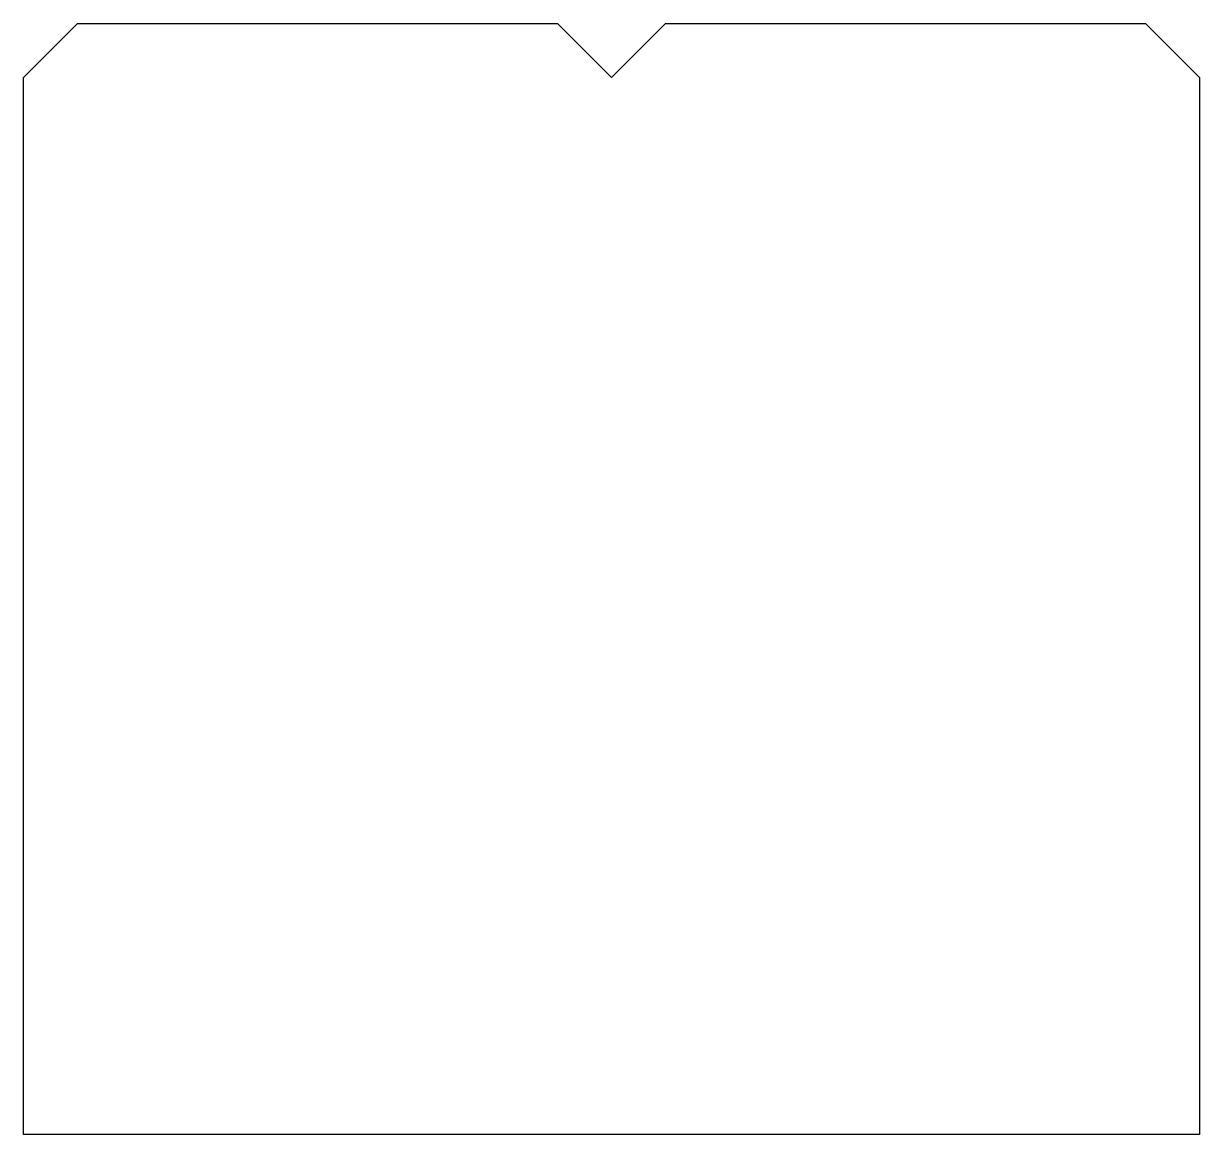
# Model space of a CAD drawing. Extents: x -108 to 108, y -102 to 102.
import ezdxf

# ---------------------------------------------------------------- set-up
doc = ezdxf.new("R2010")
doc.units = 0
doc.layers.get('0').update_dxf_attribs({"linetype": 'CONTINUOUS'})

msp = doc.modelspace()

# ---------------------------------------------------------------- linework, layer by layer
msp.add_lwpolyline([(-87.47, -101.6), (-107.55, -101.6), (-107.55, 91.7), (-97.65, 101.6), (-87.47, 101.6), (-81.61, 101.6), (-9.9, 101.6), (0, 91.7), (9.9, 101.6), (25.32, 101.6), (93.12, 101.6), (97.65, 101.6), (107.55, 91.7), (107.55, -101.6), (93.12, -101.6), (25.32, -101.6), (-81.61, -101.6)], close=True)

doc.saveas('drawing.dxf')
